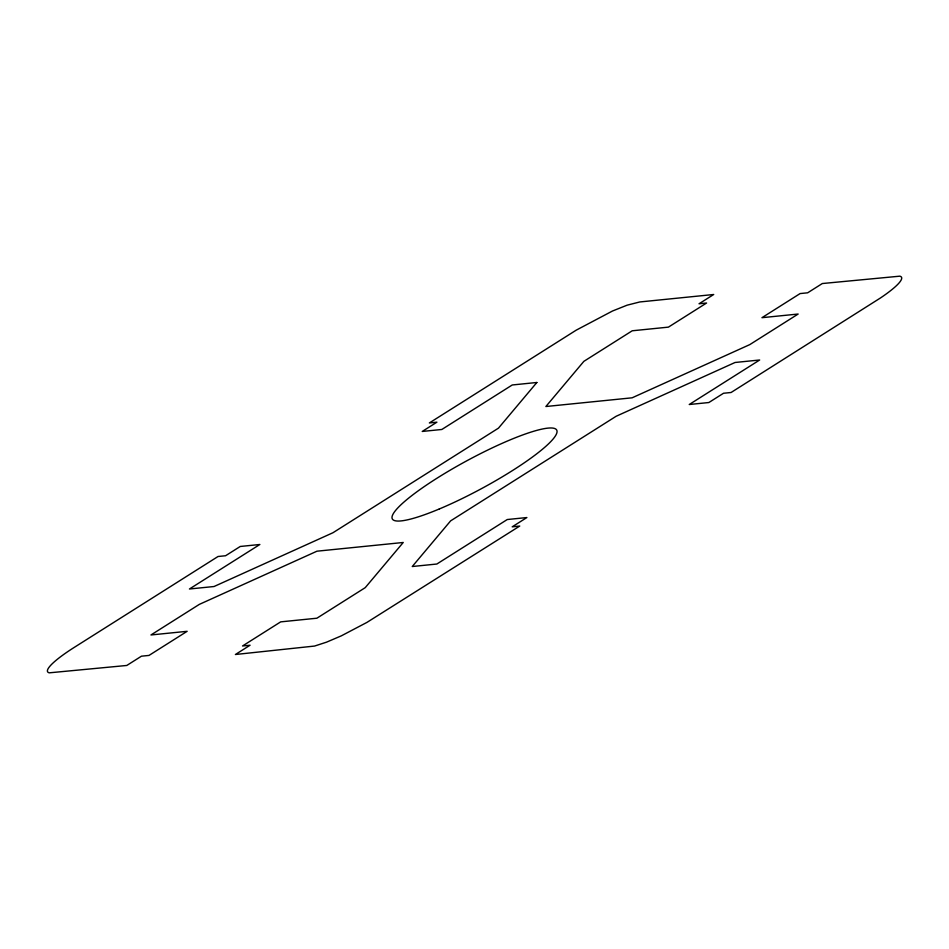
<?xml version="1.0" encoding="UTF-8"?>
<svg xmlns="http://www.w3.org/2000/svg" width="949" height="949" viewBox="0 0 949 949"><rect width="100%" height="100%" fill="white"/><g stroke="black" fill="none" stroke-linecap="round" stroke-linejoin="round"><path stroke-width="1.42" d="M536.861 382.483L498.474 428.141L332.969 532.733L214.047 586.518L189.444 588.997L259.86 544.489L240.251 546.47L225.577 555.746L218.033 556.505L74.259 647.384A56.038 9.443 -28.4 0 0 49.301 672.829L126.786 665.463L141.46 656.186L149.005 655.427L187.155 631.31L150.95 634.964L199.314 604.394L316.978 551.191L403.23 542.484L365.246 587.645L316.883 618.214L280.679 621.868L242.529 645.984L250.073 645.225L235.399 654.502L314.582 646.055L326.527 642.165L341.332 635.842L366.943 622.402L519.744 526.054L512.199 526.825L526.873 517.549L507.264 519.53L436.848 564.026L412.257 566.517L450.633 520.859L616.138 416.267L735.06 362.482L759.663 360.003L689.247 404.511L708.856 402.53L723.529 393.254L731.074 392.495L880.399 298.01A56.038 9.443 -28.4 0 0 899.806 276.171L822.32 283.537L807.646 292.814L800.102 293.573L761.952 317.69L798.156 314.036L749.793 344.606L632.129 397.809L545.877 406.516L583.86 361.355L632.224 330.786L668.428 327.132L706.578 303.016L699.033 303.775L713.707 294.498L639.792 301.96L627.135 305.175L612.496 311.011L576.197 330.169L429.363 422.946L436.908 422.175L422.234 431.451L441.843 429.47L512.258 384.974L536.861 382.483M439.304 508.972A93.393 15.73 -28.4 0 0 556.766 430.205A93.393 15.73 -28.4 0 0 427.584 484.322A93.393 15.73 -28.4 0 0 439.304 508.972"/></g></svg>
